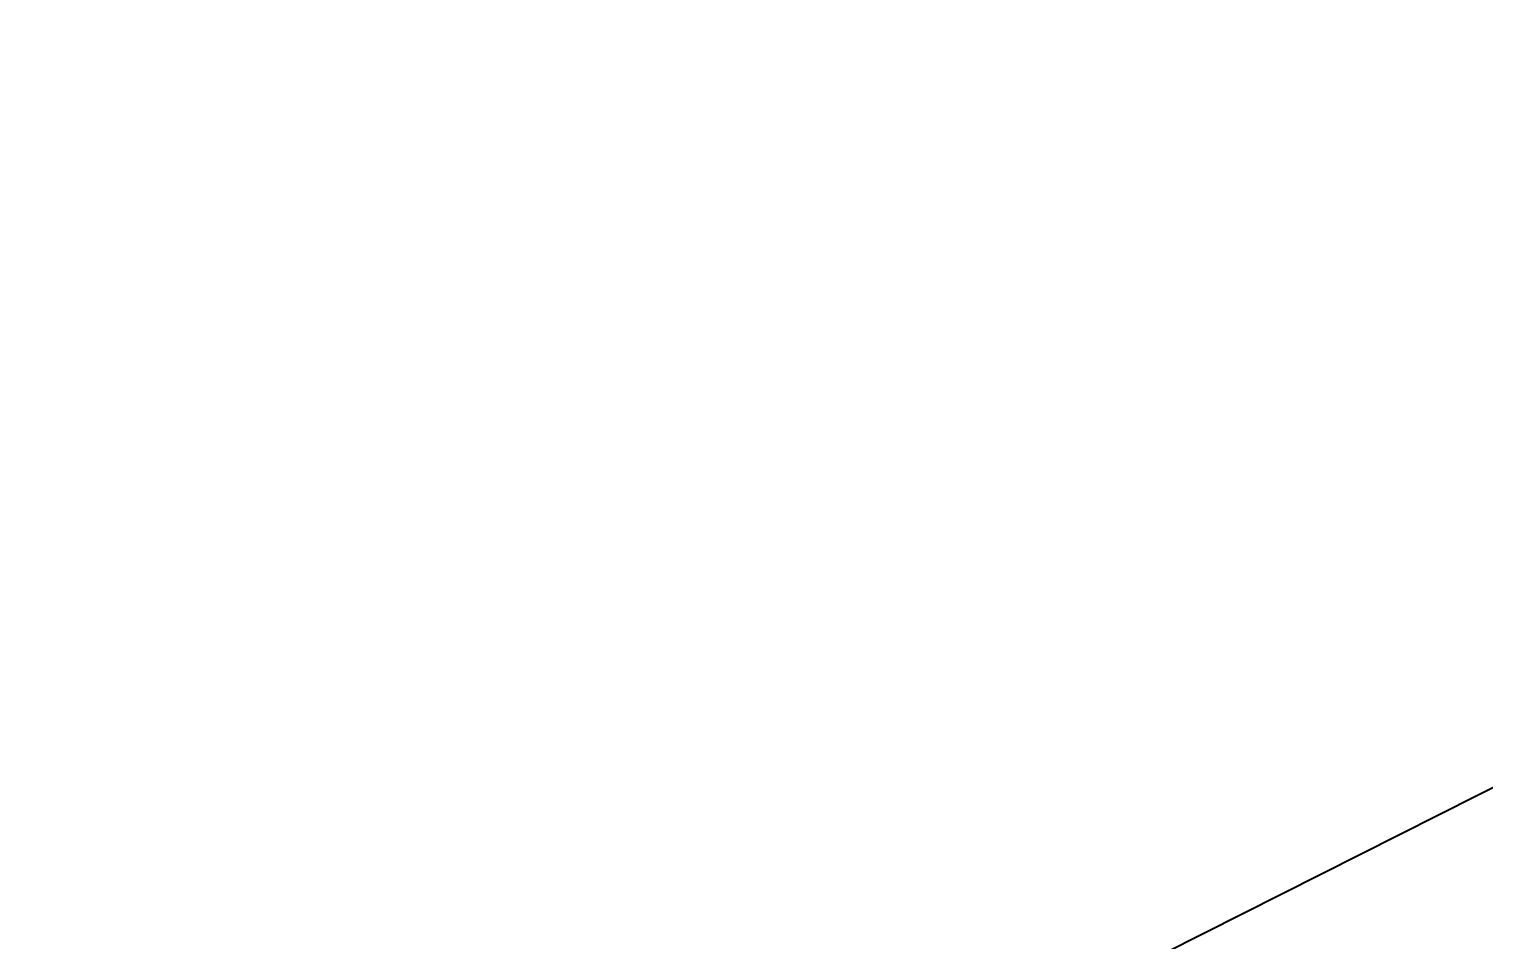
# Model space of a CAD drawing. Header units: metres. Extents: x 2682525 to 2683550, y 1250555 to 1251328.
# Drawn here: x 2683063.455 to 2683065.619, y 1250865.136 to 1250866.491 of the extents above; entities that cross this region are included whole.
import ezdxf

# ---------------------------------------------------------------- set-up
doc = ezdxf.new("R2010")
doc.units = ezdxf.units.M
doc.header["$PDMODE"] = 2
doc.header["$PDSIZE"] = -2
doc.linetypes.add('IMPORT-_22_ISO-10 Strichpunktlinie _2_', pattern=[46.99, 30.48, -7.62, 1.27, -7.62])
doc.linetypes.add('Verdeckt 0_75', pattern=[1.5, 0.75, -0.75])
for name, color, linetype, lineweight, true_color in [('2458 A U1_dwg-1', 9, 'Continuous', 18, 0x808080), ('_22_000 Linien-Strichpunktlinie kurz 0_10', 9, 'IMPORT-_22_ISO-10 Strichpunktlinie _2_', 18, 0x808080), ('_22_Keine', 9, 'Continuous', 18, 0x808080), ('A-DETL-____-MBND-1', 7, 'Continuous', 18, 0xbf6000), ('A-DETL-____-MBND-3', 7, 'Verdeckt 0_75', 25, 0xbf6000), ('Bemassung', 9, 'Continuous', 18, 0x808080)]:
    doc.layers.add(name, color=color, linetype=linetype, lineweight=lineweight, true_color=true_color)
for name, color, linetype, lineweight in [('A-____-____-DIMS', 7, 'Continuous', 9), ('A-DETL-____-MBND-2', 7, 'Verdeckt 0_75', 25), ('Bemassung-1', 7, 'Continuous', 18), ('G-____-____-DIMS', 7, 'Continuous', 9)]:
    doc.layers.add(name, color=color, linetype=linetype, lineweight=lineweight)
doc.styles.add('Arial_3', font='arial.ttf', dxfattribs={"height": 125})
doc.styles.add('Arial_31', font='arial.ttf', dxfattribs={"width": 0.9, "height": 200})
doc.styles.add('ISOCP_2', font='isocp___.ttf', dxfattribs={"height": 125.860822})
doc.dimstyles.new('2_0_mm_-_Arial', dxfattribs={"dimscale": 304.8, "dimtxt": 204.05188, "dimasz": 0.246063, "dimexe": 0.328084, "dimexo": 0.328084, "dimgap": 0.082021, "dimtad": 1, "dimdec": 1, "dimlfac": 0.001, "dimrnd": 0.1, "dimzin": 0, "dimdsep": 46, "dimtxsty": 'Arial_31', "dimblk1": 'OBLIQUE', "dimblk2": 'OBLIQUE', "dimsah": 1, "dimcen": 0.09, "dimdle": 0.328084, "dimazin": 0, "dimtfac": 1, "dimtdec": 4, "dimtix": 1, "dimtmove": 0, "dimatfit": 3, "dimfxl": 1, "dimtvp": 1, "dimtfill": 1, "dimtolj": 1, "dimtzin": 0, "dimarcsym": 2})
doc.dimstyles.new('2_0_mm_-_Arial_1', dxfattribs={"dimscale": 304.8, "dimtxt": 204.05188, "dimasz": 0.246063, "dimexe": 0.328084, "dimexo": 0.328084, "dimgap": 0.082021, "dimtad": 1, "dimdec": 1, "dimlfac": 0.001, "dimrnd": 0.1, "dimzin": 0, "dimdsep": 46, "dimtxsty": 'Arial_31', "dimblk1": 'OBLIQUE', "dimblk2": 'OBLIQUE', "dimsah": 1, "dimcen": 0.09, "dimdle": 0.328084, "dimazin": 0, "dimtfac": 1, "dimtdec": 4, "dimtix": 1, "dimtmove": 2, "dimatfit": 3, "dimfxl": 1, "dimtvp": 1, "dimtfill": 1, "dimtolj": 1, "dimtzin": 0, "dimarcsym": 2})

# ---------------------------------------------------------------- blocks, each defined once
blk = doc.blocks.new('2458 A U1_dwg-9041719-U01 Bodenplatte')
at = {"layer": '_22_000 Linien-Strichpunktlinie kurz 0_10'}
blk.add_line((-99151.2, -21408.6), (-104052.3, -21408.6), dxfattribs=at)
blk.add_line((-99151.2, -21408.6), (-104052.3, -21408.6), dxfattribs=at)
at = {"layer": '_22_Keine'}
for p, q in [((-103724, -21125), (-103724, -20148.1)), ((-103724, -20148.1), (-103724, -21125)), ((-103724, -21125), (-103724, -20148.1)), ((-103724, -20148.1), (-103724, -21125)), ((-104124, -21303.5), (-104124, -21250)), ((-104124, -21250), (-104124, -21303.5)), ((-104124, -21303.5), (-104124, -21250)), ((-104124, -21250), (-104124, -21303.5)), ((-103724, -21847.7), (-103724, -21250)), ((-103724, -21847.7), (-103724, -21250)), ((-103324, -21847.7), (-103324, -21249.9)), ((-103324, -21847.7), (-103324, -21249.9)), ((-102924, -21847.7), (-102924, -21249.9)), ((-102924, -21847.7), (-102924, -21249.9)), ((-102524, -21847.7), (-102524, -21250)), ((-102524, -21847.7), (-102524, -21250)), ((-102124, -21847.7), (-102124, -21250)), ((-102124, -21847.7), (-102124, -21250))]:
    blk.add_line(p, q, dxfattribs=at)
at = {"layer": '_22_Keine', "flags": 128}
for points in [[(-104524, -21125), (-104524, -19947.7), (-104124, -19947.7), (-104124, -21125)], [(-104524, -21125), (-104524, -19947.7), (-104124, -19947.7), (-104124, -21125)], [(-104124, -21125), (-104124, -19947.7), (-103924.4, -19947.7)], [(-104124, -21125), (-104124, -19947.7), (-103924.4, -19947.7)], [(-103554.1, -19947.7), (-103324, -19947.7), (-103324, -20990.4)], [(-103554.1, -19947.7), (-103324, -19947.7), (-103324, -20990.4)], [(-103324, -20990.4), (-103324, -19947.7), (-102924, -19947.7), (-102924, -21125.1)], [(-103324, -20990.4), (-103324, -19947.7), (-102924, -19947.7), (-102924, -21125.1)], [(-102924, -21125.1), (-102924, -19947.7), (-102524, -19947.7), (-102524, -21125)], [(-102924, -21125.1), (-102924, -19947.7), (-102524, -19947.7), (-102524, -21125)], [(-102524, -21125), (-102524, -19947.7), (-102124, -19947.7), (-102124, -21125)], [(-102524, -21125), (-102524, -19947.7), (-102124, -19947.7), (-102124, -21125)], [(-102124, -21125), (-102124, -19947.7), (-101724, -19947.7), (-101724, -21125)], [(-102124, -21125), (-102124, -19947.7), (-101724, -19947.7), (-101724, -21125)], [(-103724, -21250), (-103724, -21847.7), (-104124, -21847.7)], [(-103724, -21250), (-103724, -21847.7), (-104124, -21847.7)], [(-103324, -21249.9), (-103324, -21847.7), (-103724, -21847.7)], [(-103324, -21249.9), (-103324, -21847.7), (-103724, -21847.7)], [(-102924, -21249.9), (-102924, -21847.7), (-103324, -21847.7)], [(-102924, -21249.9), (-102924, -21847.7), (-103324, -21847.7)], [(-102524, -21250), (-102524, -21847.7), (-102924, -21847.7)], [(-102524, -21250), (-102524, -21847.7), (-102924, -21847.7)], [(-102124, -21250), (-102124, -21847.7), (-102524, -21847.7)], [(-102124, -21250), (-102124, -21847.7), (-102524, -21847.7)], [(-104203.5, -21847.7), (-101324, -21847.7), (-101324, -23847.7), (-105324, -23847.7)], [(-104203.5, -21847.7), (-101324, -21847.7), (-101324, -23847.7), (-105324, -23847.7)]]:
    blk.add_lwpolyline(points, dxfattribs=at)
at = {"layer": 'Bemassung'}
for p, q in [((-103430.6, -20059.9), (-103430.6, -20883.8)), ((-103430.6, -21060.6), (-103430.6, -21125)), ((-103430.6, -21125), (-103430.6, -21060.6))]:
    blk.add_line(p, q, dxfattribs=at)
at = {"layer": 'Bemassung', "flags": 128}
blk.add_lwpolyline([(-103430.6, -20883.8), (-103430.6, -20059.9), (-103430.6, -20172.2), (-103430.6, -20059.9)], dxfattribs=at)
blk.add_lwpolyline([(-103430.6, -21250), (-103430.6, -24446.4)], close=True, dxfattribs=at)
at = {"layer": 'Bemassung-1', "insert": (-103899.1, -20984.7), "char_height": 125.86, "width": 422.942, "attachment_point": 2, "line_spacing_factor": 1.478621, "style": 'ISOCP_2'}
blk.add_mtext('5.84', dxfattribs=at)
blk.add_mtext('5.84', dxfattribs=at)
blk = doc.blocks.new('PE-HD_Abzweigung - Standard-8948431-U01 Bodenplatte')
at = {"layer": 'A-DETL-____-MBND-3'}
h = blk.add_hatch(color=256, dxfattribs=at)
h.paths.add_polyline_path([(-103377.2, -21107.8), (-103367.1, -21106.2), (-103355.4, -21101.4), (-103342.9, -21093.8), (-103330.5, -21083.9), (-103319, -21072.3), (-103307.3, -21056.6), (-103301.8, -21047.4), (-103297.3, -21035.8), (-103296.6, -21031.1), (-103299.4, -21040.9), (-103307.3, -21055.6), (-103314.3, -21065.6), (-103325.1, -21077.7), (-103338.7, -21089.5), (-103349.7, -21097.2), (-103361.9, -21103.4), (-103374, -21106.5), (-103381.8, -21106.3), (-103388.2, -21102.9), (-103384, -21106.3), (-103381.3, -21106.9)])
h.paths.add_polyline_path([(-103296.3, -21028.9), (-103295.9, -21025.8), (-103296.4, -21023.8), (-103296.3, -21027)])
for points in [[(-103215.2, -21221.6), (-103205.5, -21202.5), (-103196.9, -21181.4), (-103190.4, -21160.4), (-103187.4, -21145.7), (-103186.8, -21140.4), (-103186.9, -21134.8), (-103295.9, -21025.8), (-103297.3, -21035.8), (-103303.6, -21050.4), (-103310.5, -21061.4), (-103319, -21072.3), (-103330.5, -21083.9), (-103342.9, -21093.8), (-103357, -21102.1), (-103367.1, -21106.2), (-103377.2, -21107.8), (-103385.1, -21106.1), (-103377.2, -21114.3), (-103332, -21159.2), (-103310.2, -21174.5), (-103300.7, -21180.5), (-103282.4, -21190.8), (-103267, -21198.8), (-103232.5, -21214.5)], [(-103186.6, -21135.1), (-103187.3, -21129.7), (-103188.9, -21126.4), (-103297.7, -21018.7), (-103296.4, -21021), (-103295.9, -21025.8), (-103186.9, -21134.8)], [(-103416.2, -21249.6), (-103415.8, -21247.5), (-103415.2, -21227.1), (-103414.9, -21177.3), (-103415.6, -21133.3), (-103415.1, -21156.2), (-103415.1, -21218.7), (-103416, -21248.4)]]:
    blk.add_hatch(color=256, dxfattribs=at).paths.add_polyline_path(points)
h = blk.add_hatch(color=256, dxfattribs=at)
h.paths.add_polyline_path([(-103415, -21206.8), (-103415, -21206.8), (-103355.4, -21206.9)])
h.paths.add_polyline_path([(-103415.9, -21249.9), (-103116.2, -21249.6), (-103115.9, -21247.5), (-103115.3, -21226.5), (-103115, -21181), (-103115.5, -21135.1), (-103186.6, -21135.1), (-103187.5, -21146.5), (-103189, -21154.5), (-103192.2, -21166.8), (-103196.9, -21181.4), (-103205.5, -21202.5), (-103215.2, -21221.6), (-103249.8, -21206.9), (-103279.9, -21192.1), (-103284, -21190), (-103310.2, -21174.5), (-103321.6, -21166.8), (-103332, -21159.2), (-103357.1, -21135.1), (-103415.5, -21135.1), (-103414.9, -21181), (-103415.3, -21234), (-103416.2, -21249.9)])
h = blk.add_hatch(color=256, dxfattribs=at)
h.paths.add_polyline_path([(-103401, -21135.1), (-103356.9, -21134.7), (-103367.1, -21125.1), (-103416.1, -21125.1), (-103415.3, -21135.1), (-103413.3, -21135.1)])
h.paths.add_polyline_path([(-103186.6, -21135.1), (-103115.5, -21135.1), (-103116.2, -21125.1), (-103190.3, -21125), (-103188.2, -21127.9), (-103187.3, -21129.7), (-103186.9, -21132.7)])
at = {"layer": 'A-DETL-____-MBND-2'}
for p, q in [((-103189.1, -21126.1), (-103299.8, -21015.5)), ((-103216.2, -21187.5), (-103344, -21059.7)), ((-103388.2, -21103.9), (-103340.5, -21151.6)), ((-103329.4, -21125), (-103416.2, -21125)), ((-103116.2, -21125), (-103192, -21125)), ((-103116.2, -21187.5), (-103416.2, -21187.5)), ((-103416.2, -21250), (-103116.2, -21250))]:
    blk.add_line(p, q, dxfattribs=at)
for centre, major_axis, ratio, start_param, end_param in [((-103344, -21059.7), (44.2, 44.2), 0.428795, 5.899887, 9.041479), ((-103344, -21059.7), (44.2, 44.2), 0.428795, 2.758294, 5.899887), ((-103416.2, -21187.5), (0, 62.5), 0.019996, 5.706024, 8.847617), ((-103116.2, -21187.5), (0, 62.5), 0.019996, 5.706024, 8.847617), ((-103416.2, -21187.5), (0, 62.5), 0.019996, 2.564432, 5.706024), ((-103116.2, -21187.5), (0, 62.5), 0.019996, 2.564432, 5.706024)]:
    blk.add_ellipse(centre, major_axis=major_axis, ratio=ratio, start_param=start_param, end_param=end_param, dxfattribs=at)
for points, knots in [([(-103350.6, -21135.1), (-103350.2, -21133.3), (-103349.3, -21131), (-103347.5, -21129.1), (-103346.3, -21128.1), (-103345.2, -21127.5), (-103344.1, -21127), (-103342.3, -21126.4), (-103339.8, -21125.8), (-103337, -21125.4), (-103334.7, -21125.2), (-103333.1, -21125), (-103331.4, -21125), (-103329, -21124.9), (-103325.9, -21125), (-103322.1, -21125.2), (-103318.3, -21125.5), (-103314.4, -21126), (-103310.4, -21126.5), (-103306.4, -21127.1), (-103302.4, -21127.8), (-103298.3, -21128.6), (-103292.8, -21129.8), (-103283.1, -21132), (-103269, -21135.7), (-103251.8, -21140.9), (-103234.6, -21146.8), (-103223, -21151.1), (-103217.2, -21153.4)], [0, 0, 0, 0, 0.055556, 0.083333, 0.097222, 0.111111, 0.125, 0.138889, 0.166667, 0.194444, 0.208333, 0.222222, 0.236111, 0.25, 0.277778, 0.305556, 0.333333, 0.361111, 0.388889, 0.416667, 0.444444, 0.472222, 0.5, 0.555556, 0.666667, 0.777778, 0.888889, 1, 1, 1, 1]), ([(-103215.2, -21221.6), (-103220.9, -21219.3), (-103232.5, -21214.6), (-103249.8, -21207), (-103267, -21198.9), (-103281.2, -21191.5), (-103291.1, -21186.1), (-103296.6, -21183), (-103300.7, -21180.5), (-103304.9, -21178), (-103308.9, -21175.5), (-103313, -21173), (-103316.9, -21170.3), (-103320.8, -21167.6), (-103324.7, -21164.9), (-103327.8, -21162.6), (-103330.3, -21160.6), (-103332, -21159.2), (-103333.7, -21157.7), (-103336.1, -21155.7), (-103338.9, -21153.2), (-103341.6, -21150.7), (-103343.4, -21148.6), (-103344.6, -21147), (-103345.7, -21145.5), (-103347.1, -21143.4), (-103349.1, -21139.8), (-103350.1, -21136.9), (-103350.6, -21135.1)], [0, 0, 0, 0, 0.111111, 0.222222, 0.333333, 0.444444, 0.5, 0.527778, 0.555556, 0.583333, 0.611111, 0.638889, 0.666667, 0.694444, 0.722222, 0.75, 0.763889, 0.777778, 0.791667, 0.805556, 0.833333, 0.861111, 0.875, 0.888889, 0.902778, 0.916667, 0.944444, 1, 1, 1, 1]), ([(-103217.2, -21153.4), (-103215.6, -21150.5), (-103212.3, -21145), (-103207.5, -21137.9), (-103202.8, -21132.1), (-103198.5, -21127.8), (-103194.6, -21125.3), (-103190.8, -21124.6), (-103187.6, -21127), (-103186.7, -21131.9), (-103186.6, -21135.1)], [0, 0, 0, 0, 0.111111, 0.222222, 0.333333, 0.444444, 0.555556, 0.666667, 0.833333, 1, 1, 1, 1]), ([(-103186.6, -21135.1), (-103186.5, -21139.3), (-103187.3, -21147.3), (-103190.2, -21160.3), (-103194.7, -21175.9), (-103201.2, -21193.2), (-103209, -21210.2), (-103213.1, -21217.9), (-103215.2, -21221.6)], [0, 0, 0, 0, 0.222222, 0.333333, 0.444444, 0.722222, 0.861111, 1, 1, 1, 1])]:
    blk.add_open_spline(points, degree=3, knots=knots, dxfattribs=at)
blk = doc.blocks.new('PE-HD_Bogen - Standard-8948434-U01 Bodenplatte')
at = {"layer": 'A-DETL-____-MBND-3'}
for points in [[(-103668.9, -20757.5), (-103668.9, -20719.9), (-103679, -20719.6), (-103679, -20756.9), (-103670, -20757.5)], [(-103613.2, -20758.1), (-103560.8, -20757.4), (-103554.1, -20756.8), (-103554.1, -20719.3), (-103560.8, -20719.8), (-103602.4, -20720.4), (-103662.9, -20720.1), (-103662.9, -20720), (-103668.9, -20720.2), (-103668.9, -20757.5), (-103629.5, -20758.1), (-103616.6, -20758.1)], [(-103631.7, -20853.1), (-103651.8, -20826.1), (-103664.5, -20793.4), (-103668.9, -20757.5), (-103678.9, -20757.5), (-103678.5, -20768.3), (-103675.9, -20785.3), (-103671.3, -20802), (-103666.8, -20813.1), (-103657.9, -20828.7), (-103648.2, -20841.5), (-103639.3, -20851.2)], [(-103631.7, -20853.1), (-103621.7, -20851.7), (-103610.1, -20847.2), (-103597.6, -20839.7), (-103585.2, -20829.9), (-103573.6, -20818.5), (-103563.7, -20806), (-103556.1, -20793.5), (-103551.3, -20781.9), (-103549.7, -20771.7), (-103551.5, -20763.7), (-103554.1, -20756.8), (-103556.7, -20757.2), (-103570.1, -20757.7), (-103613.2, -20758.1), (-103668.9, -20758), (-103664.5, -20793.5), (-103651.8, -20826.1), (-103632.7, -20851.7)], [(-103607.6, -20877.1), (-103597.6, -20875.8), (-103586, -20871.2), (-103570.2, -20861.2), (-103558, -20850.9), (-103546.9, -20839.2), (-103537.6, -20826.7), (-103530.7, -20814.5), (-103527.2, -20805.9), (-103525.6, -20795.8), (-103527.3, -20787.9), (-103549.7, -20765.3), (-103551.3, -20764.2), (-103549.7, -20771.7), (-103552, -20783.7), (-103556.7, -20794.7), (-103563.7, -20806), (-103573.6, -20818.5), (-103588.1, -20832.2), (-103600.5, -20841.5), (-103612.8, -20848.2), (-103624, -20852), (-103631.7, -20853.1), (-103609, -20875.8)], [(-103607.6, -20877.1), (-103631.7, -20853.1), (-103638.8, -20851.7), (-103615.3, -20875.2), (-103609.4, -20876.7)]]:
    blk.add_hatch(color=256, dxfattribs=at).paths.add_polyline_path(points)
at = {"layer": 'A-DETL-____-MBND-2'}
for p, q in [((-103679, -20719.2), (-103679, -20756.9)), ((-103616.5, -20786.2), (-103616.5, -20719.2)), ((-103554, -20756.9), (-103554, -20719.2)), ((-103553.6, -20760.8), (-103553.1, -20761.3)), ((-103529.5, -20784.9), (-103553.6, -20760.8)), ((-103616.5, -20786.2), (-103573.7, -20829.1)), ((-103642, -20849.2), (-103617.9, -20873.2))]:
    blk.add_line(p, q, dxfattribs=at)
at = {"layer": 'A-DETL-____-MBND-2', "flags": 128}
for points in [[(-103679, -20756.9), (-103675.2, -20789), (-103664.2, -20818.7), (-103646.8, -20844.1), (-103642, -20849.2)], [(-103553.1, -20761.3), (-103553.9, -20758.8), (-103554, -20756.9)]]:
    blk.add_lwpolyline(points, dxfattribs=at)
at = {"layer": 'A-DETL-____-MBND-2'}
for centre, major_axis, ratio, start_param, end_param in [((-103616.5, -20719.2), (62.5, 0), 0.019996, 0.577161, 3.718754), ((-103616.5, -20719.2), (62.5, 0), 0.019996, 3.718754, 6.860346), ((-103573.7, -20829.1), (44.2, 44.2), 0.428795, 0.383299, 3.524891), ((-103573.7, -20829.1), (44.2, 44.2), 0.428795, 3.524891, 6.666484)]:
    blk.add_ellipse(centre, major_axis=major_axis, ratio=ratio, start_param=start_param, end_param=end_param, dxfattribs=at)
blk = doc.blocks.new('PE-HD_Abzweigung - Standard-8934789-U01 Bodenplatte')
at = {"layer": 'A-DETL-____-MBND-3'}
for points in [[(-103616, -20268.4), (-103562.2, -20267.7), (-103554.1, -20267.1), (-103554.1, -19967.2), (-103559.2, -19967.7), (-103578.6, -19968.2), (-103626.5, -19968.4), (-103670.7, -19967.8), (-103679, -19967.5), (-103679, -20016.3), (-103616, -20168.4), (-103669.8, -20190), (-103679, -20193.2), (-103679, -20267.1), (-103670.7, -20267.7), (-103653.9, -20268.1), (-103616.3, -20268.4)], [(-103679, -20193), (-103674.8, -20191.8), (-103646.4, -20180.8), (-103616, -20168.4), (-103679.8, -20015.5), (-103713.7, -19981.6), (-103719.2, -19987.9), (-103746, -20015.5), (-103788.8, -20057.9), (-103802.1, -20069.9), (-103679.2, -20192.8)]]:
    blk.add_hatch(color=256, dxfattribs=at).paths.add_polyline_path(points)
at = {"layer": 'A-DETL-____-MBND-2'}
for p, q in [((-103679.1, -19967.2), (-103679.1, -20016.3)), ((-103616.6, -20267.1), (-103616.6, -19967.2)), ((-103554.1, -20267.1), (-103554.1, -19967.2)), ((-103679, -20016.3), (-103713.8, -19981.6)), ((-103616.6, -20167.1), (-103757.9, -20025.7)), ((-103802.1, -20069.9), (-103679, -20193)), ((-103679.1, -20193), (-103679.1, -20267.1))]:
    blk.add_line(p, q, dxfattribs=at)
for centre, major_axis, start_param, end_param in [((-103616.6, -19967.2), (62.5, 0), 0.008282, 3.149875), ((-103616.6, -19967.2), (62.5, 0), 3.149875, 6.291468), ((-103757.9, -20025.7), (44.2, 44.2), 6.274903, 9.416496), ((-103757.9, -20025.7), (44.2, 44.2), 3.13331, 6.274903), ((-103616.6, -20267.1), (62.5, 0), 0.008282, 3.149875), ((-103616.6, -20267.1), (62.5, 0), 3.149875, 6.291468)]:
    blk.add_ellipse(centre, major_axis=major_axis, ratio=0.019996, start_param=start_param, end_param=end_param, dxfattribs=at)
for points, knots in [([(-103617.1, -20165.9), (-103619.7, -20159.5), (-103625, -20146.8), (-103632.9, -20127.8), (-103640.7, -20108.8), (-103647.2, -20093.2), (-103652.3, -20080.9), (-103656.1, -20071.8), (-103659.2, -20064.3), (-103661.6, -20058.3), (-103663.4, -20054), (-103665.2, -20049.6), (-103667, -20045.3), (-103668.4, -20041.9), (-103669.4, -20039.5), (-103670, -20038.2), (-103670.4, -20037.2), (-103670.8, -20036.2), (-103671.3, -20034.9), (-103672.3, -20032.6), (-103673.6, -20029.4), (-103674.8, -20026.4), (-103675.7, -20024.3), (-103676.3, -20022.9), (-103676.9, -20021.6), (-103677.6, -20020.1), (-103678.7, -20017.9), (-103679.1, -20016.7), (-103679, -20016.3)], [0, 0, 0, 0, 0.111111, 0.222222, 0.333333, 0.444444, 0.5, 0.555556, 0.611111, 0.638889, 0.666667, 0.694444, 0.722222, 0.75, 0.763889, 0.770833, 0.777778, 0.784722, 0.791667, 0.805556, 0.833333, 0.861111, 0.875, 0.888889, 0.902778, 0.916667, 0.944444, 1, 1, 1, 1]), ([(-103679, -20016.3), (-103679, -20016.9), (-103678.5, -20018.3), (-103677.4, -20020.7), (-103676.6, -20022.3), (-103676, -20023.6), (-103675.3, -20025.1), (-103674.4, -20027.3), (-103673.1, -20030.4), (-103671.8, -20033.8), (-103670.8, -20036.1), (-103670.3, -20037.5), (-103669.8, -20038.5), (-103669.4, -20039.5), (-103668.8, -20040.8), (-103667.8, -20043.3), (-103666.4, -20046.8), (-103664.6, -20051.2), (-103662.7, -20055.6), (-103660.9, -20060.1), (-103658.4, -20066.1), (-103655.2, -20073.7), (-103651.4, -20083), (-103646.3, -20095.4), (-103639.7, -20111.2), (-103631.9, -20130.2), (-103624, -20149.3), (-103618.7, -20162), (-103616, -20168.4)], [0, 0, 0, 0, 0.055556, 0.083333, 0.097222, 0.111111, 0.125, 0.138889, 0.166667, 0.194444, 0.208333, 0.215278, 0.222222, 0.229167, 0.236111, 0.25, 0.277778, 0.305556, 0.333333, 0.361111, 0.388889, 0.444444, 0.5, 0.555556, 0.666667, 0.777778, 0.888889, 1, 1, 1, 1]), ([(-103679, -20193), (-103679.1, -20192.9), (-103676.4, -20191.4), (-103663.9, -20185.7), (-103646.9, -20178.4), (-103630.2, -20171.3), (-103621.4, -20167.7), (-103617.1, -20165.9)], [0, 0, 0, 0, 0.222222, 0.444444, 0.722222, 0.861111, 1, 1, 1, 1]), ([(-103616, -20168.4), (-103619.5, -20169.9), (-103626.5, -20172.7), (-103636.8, -20176.9), (-103646.5, -20180.9), (-103655.5, -20184.4), (-103663.5, -20187.6), (-103671.2, -20190.5), (-103677.3, -20192.7), (-103679, -20193.1), (-103679, -20193)], [0, 0, 0, 0, 0.111111, 0.222222, 0.333333, 0.444444, 0.555556, 0.666667, 0.833333, 1, 1, 1, 1])]:
    blk.add_open_spline(points, degree=3, knots=knots, dxfattribs=at)
blk = doc.blocks.new('PE-HD_Abzweigung - Standard-8949813-U01 Bodenplatte')
at = {"layer": 'A-DETL-____-MBND-3'}
for points in [[(-103889.7, -21239.3), (-103818.9, -21239.3), (-103818.3, -21191.3), (-103818.7, -21140.3), (-103819.6, -21125.1), (-104119.5, -21125.1), (-104118.9, -21132.5), (-104118.5, -21152.6), (-104118.4, -21216.7), (-104118.8, -21239.3), (-104058.7, -21238.8), (-104033, -21213.7), (-104019.7, -21203.8), (-104001.9, -21192.6), (-103982.8, -21181.9), (-103962.1, -21171.5), (-103935.7, -21159.6), (-103918.5, -21152.6), (-103908.8, -21171.5), (-103900.1, -21192.6), (-103893.5, -21213.7), (-103890.7, -21227.7), (-103889.9, -21235.7)], [(-103998.2, -21347.8), (-103889.7, -21239.3), (-103890.7, -21227.7), (-103891.7, -21221.7), (-103895.4, -21207.2), (-103900.1, -21192.6), (-103908.8, -21171.5), (-103918.5, -21152.6), (-103953.1, -21167.2), (-103985.3, -21183.2), (-103987, -21184), (-104012.9, -21199.5), (-104024.3, -21207.2), (-104034.7, -21215), (-104075.1, -21255.3), (-104087.8, -21268.1), (-104079.9, -21266.2), (-104069.8, -21267.5), (-104055.6, -21273.5), (-104042.3, -21282), (-104036.1, -21286.9), (-104030.1, -21292.3), (-104024.4, -21298), (-104019, -21304.1), (-104014.1, -21310.3), (-104009.8, -21316.5), (-104006.1, -21322.8), (-104003, -21328.9), (-104000.8, -21334.7), (-103999.6, -21337.7), (-103998.5, -21345.8)], [(-104001.5, -21357.1), (-103892, -21248.2), (-103890.2, -21242.9), (-103890.1, -21239.7), (-103998.2, -21347.8), (-104000.2, -21355.7), (-104001.4, -21357)]]:
    blk.add_hatch(color=256, dxfattribs=at).paths.add_polyline_path(points)
h = blk.add_hatch(color=256, dxfattribs=at)
h.paths.add_polyline_path([(-103893.6, -21249.9), (-103819.5, -21249.8), (-103818.9, -21239.3), (-103889.7, -21239.3), (-103890.4, -21244.8), (-103892.1, -21248.4), (-103893.6, -21249.9)])
h.paths.add_polyline_path([(-104119.4, -21249.8), (-104069.6, -21249.8), (-104059.2, -21239.3), (-104118.8, -21239.3), (-104119.3, -21248.6)])
h = blk.add_hatch(color=256, dxfattribs=at)
h.paths.add_polyline_path([(-104001.4, -21357), (-104000.2, -21355.7), (-104000.7, -21355.6)])
h.paths.add_polyline_path([(-103998.7, -21349.8), (-103998.2, -21347.8), (-103998.6, -21346.4)])
h.paths.add_polyline_path([(-103999.3, -21340.2), (-103999.6, -21337.7), (-104000.8, -21334.7)])
h.paths.add_polyline_path([(-104003, -21328.9), (-104004.2, -21325.9), (-104003.8, -21327.3)])
h.paths.add_polyline_path([(-104066.8, -21268.7), (-104069.8, -21267.5), (-104072.3, -21267.2)])
at = {"layer": 'A-DETL-____-MBND-2'}
for p, q in [((-103819.5, -21125), (-104119.5, -21125)), ((-103819.5, -21187.5), (-104119.5, -21187.5)), ((-103919.5, -21187.5), (-104046.5, -21314.5)), ((-104042.5, -21222.1), (-104090.7, -21270.3)), ((-104119.5, -21250), (-104030.9, -21250)), ((-104002.3, -21358.6), (-103892.4, -21248.7)), ((-103895.4, -21250), (-103819.5, -21250))]:
    blk.add_line(p, q, dxfattribs=at)
for centre, major_axis, ratio, start_param, end_param in [((-104119.5, -21187.5), (0, 62.5), 0.019996, 0.592369, 3.733962), ((-104119.5, -21187.5), (0, 62.5), 0.019996, 3.733962, 6.875554), ((-103819.5, -21187.5), (0, 62.5), 0.019996, 0.592369, 3.733962), ((-103819.5, -21187.5), (0, 62.5), 0.019996, 3.733962, 6.875554), ((-104046.5, -21314.5), (-44.2, 44.2), 0.440098, 3.534707, 6.6763), ((-104046.5, -21314.5), (-44.2, 44.2), 0.440098, 0.393115, 3.534707)]:
    blk.add_ellipse(centre, major_axis=major_axis, ratio=ratio, start_param=start_param, end_param=end_param, dxfattribs=at)
for points, knots in [([(-104053, -21239.3), (-104052.6, -21237.5), (-104051.6, -21234.5), (-104049.6, -21230.9), (-104048.3, -21228.8), (-104047.2, -21227.2), (-104046, -21225.6), (-104044.1, -21223.5), (-104041.5, -21221), (-104038.7, -21218.5), (-104036.4, -21216.5), (-104034.7, -21215), (-104032.9, -21213.5), (-104030.5, -21211.6), (-104027.4, -21209.2), (-104023.6, -21206.5), (-104019.7, -21203.7), (-104015.8, -21201.1), (-104011.8, -21198.5), (-104007.7, -21196), (-104003.6, -21193.5), (-103999.5, -21191), (-103994, -21187.9), (-103984.2, -21182.5), (-103970.1, -21175.2), (-103953, -21167), (-103935.7, -21159.5), (-103924.2, -21154.8), (-103918.5, -21152.6)], [0, 0, 0, 0, 0.055556, 0.083333, 0.097222, 0.111111, 0.125, 0.138889, 0.166667, 0.194444, 0.208333, 0.222222, 0.236111, 0.25, 0.277778, 0.305556, 0.333333, 0.361111, 0.388889, 0.416667, 0.444444, 0.472222, 0.5, 0.555556, 0.666667, 0.777778, 0.888889, 1, 1, 1, 1]), ([(-103918.5, -21152.6), (-103916.8, -21155.4), (-103913.6, -21161.5), (-103908.7, -21171.4), (-103904.2, -21181.8), (-103900, -21192.5), (-103896.4, -21203.3), (-103892.9, -21215.5), (-103890.2, -21228.4), (-103889.6, -21236.1), (-103889.7, -21239.3)], [0, 0, 0, 0, 0.111111, 0.222222, 0.333333, 0.444444, 0.555556, 0.666667, 0.833333, 1, 1, 1, 1]), ([(-103920.6, -21222.4), (-103926.3, -21224.6), (-103937.8, -21228.9), (-103955, -21234.7), (-103972, -21239.8), (-103986, -21243.4), (-103995.7, -21245.5), (-104001.2, -21246.6), (-104005.2, -21247.4), (-104009.2, -21248), (-104013.2, -21248.6), (-104017.2, -21249.1), (-104021, -21249.5), (-104024.9, -21249.8), (-104028.6, -21250), (-104031.7, -21250), (-104034, -21249.9), (-104035.7, -21249.8), (-104037.4, -21249.7), (-104039.6, -21249.4), (-104042.4, -21249), (-104044.9, -21248.4), (-104046.6, -21247.7), (-104047.8, -21247.1), (-104048.8, -21246.5), (-104050, -21245.5), (-104051.8, -21243.5), (-104052.7, -21241.2), (-104053, -21239.3)], [0, 0, 0, 0, 0.111111, 0.222222, 0.333333, 0.444444, 0.5, 0.527778, 0.555556, 0.583333, 0.611111, 0.638889, 0.666667, 0.694444, 0.722222, 0.75, 0.763889, 0.777778, 0.791667, 0.805556, 0.833333, 0.861111, 0.875, 0.888889, 0.902778, 0.916667, 0.944444, 1, 1, 1, 1]), ([(-103889.7, -21239.3), (-103889.9, -21243.6), (-103891.1, -21248.2), (-103894.5, -21250.2), (-103899.4, -21249.5), (-103906.3, -21243.5), (-103914.4, -21232.6), (-103918.5, -21225.9), (-103920.6, -21222.4)], [0, 0, 0, 0, 0.222222, 0.333333, 0.444444, 0.722222, 0.861111, 1, 1, 1, 1])]:
    blk.add_open_spline(points, degree=3, knots=knots, dxfattribs=at)
blk = doc.blocks.new('_Oblique')
at = {"color": 0, "linetype": 'ByBlock', "lineweight": -2}
blk.add_line((-0.5, -0.5), (0.5, 0.5), dxfattribs=at)
blk = doc.blocks.new('*D1807')
at = {"layer": 'A-____-____-DIMS', "color": 0, "lineweight": -2, "transparency": 16777216}
for p, q in [((2683068.8976, 1250867.0095), (2683135.8618, 1250900.7853)), ((2683053.6882, 1250859.3381), (2683068.8976, 1250867.0095)), ((2683053.6882, 1250859.3381), (2682986.7241, 1250825.5623)), ((2683113.7431, 1250778.0986), (2683113.932, 1250777.724)), ((2683098.6987, 1250770.0999), (2683098.7226, 1250770.0526))]:
    blk.add_line(p, q, dxfattribs=at)
at = {"layer": 'A-____-____-DIMS', "color": 0, "lineweight": -2, "transparency": 16777216, "xscale": 74.99999999999999, "yscale": 74.99999999999999, "zscale": 74.99999999999999}
for p, rotation in [((2683068.8976, 1250867.0095), 206.7657572042305), ((2683053.6882, 1250859.3381), 26.76575720423048)]:
    blk.add_blockref('_Oblique', p, dxfattribs=dict(at, rotation=rotation))
at = {"layer": 'A-____-____-DIMS', "color": 0, "transparency": 16777216, "insert": (2683004.0476, 1250976.6687), "char_height": 200, "width": 911.641015, "attachment_point": 5, "rotation": 26.7658, "style": 'Arial_31', "bg_fill": 3, "box_fill_scale": 1.1, "bg_fill_color": 256, "bg_fill_true_color": 13158600, "bg_fill_transparency": 0}
blk.add_mtext('\\A1;0.0', dxfattribs=at)
at = {"layer": 'Defpoints', "color": 0, "transparency": 16777216}
for p in [(2683068.7087, 1250867.3841), (2683068.8976, 1250867.0095), (2683053.6643, 1250859.3855)]:
    blk.add_point(p, dxfattribs=at)
blk = doc.blocks.new('*D1808')
at = {"layer": 'A-____-____-DIMS', "color": 0, "lineweight": -2, "transparency": 16777216}
for p, q in [((2683101.3062, 1250883.356), (2683168.2704, 1250917.1318)), ((2683068.8976, 1250867.0095), (2683001.9335, 1250833.2337)), ((2683146.1967, 1250794.3558), (2683146.3406, 1250794.0705)), ((2683113.7431, 1250778.0986), (2683113.932, 1250777.724))]:
    blk.add_line(p, q, dxfattribs=at)
at = {"layer": 'A-____-____-DIMS', "color": 0, "transparency": 16777216, "insert": (2682617.727, 1250788.9483), "char_height": 200, "width": 911.641015, "attachment_point": 1, "rotation": 26.7658, "line_spacing_factor": 0.941778, "style": 'Arial_31', "bg_fill": 3, "box_fill_scale": 1.1, "bg_fill_color": 256, "bg_fill_true_color": 13158600, "bg_fill_transparency": 0}
blk.add_mtext('\\A1;0.0', dxfattribs=at)
at = {"layer": 'A-____-____-DIMS', "color": 0, "lineweight": -2, "transparency": 16777216}
blk.add_line((2683068.8976, 1250867.0095), (2683101.3062, 1250883.356), dxfattribs=at)
at = {"layer": 'Defpoints', "color": 0, "transparency": 16777216}
for p in [(2683101.1623, 1250883.6413), (2683101.3062, 1250883.356), (2683068.7087, 1250867.3841)]:
    blk.add_point(p, dxfattribs=at)
at = {"layer": 'A-____-____-DIMS', "color": 0, "lineweight": -2, "transparency": 16777216, "xscale": 74.99999999999999, "yscale": 74.99999999999999, "zscale": 74.99999999999999}
for p, rotation in [((2683101.3062, 1250883.356), 206.7657572042305), ((2683068.8976, 1250867.0095), 26.76575720423048)]:
    blk.add_blockref('_Oblique', p, dxfattribs=dict(at, rotation=rotation))
blk = doc.blocks.new('*D1809')
at = {"layer": 'A-____-____-DIMS', "color": 0, "lineweight": -2, "transparency": 16777216}
for p, q in [((2683132.9105, 1250899.2968), (2683199.8746, 1250933.0726)), ((2683101.3062, 1250883.356), (2683132.9105, 1250899.2968)), ((2683101.3062, 1250883.356), (2683034.3421, 1250849.5802)), ((2683177.8017, 1250810.2952), (2683177.9449, 1250810.0113)), ((2683146.1967, 1250794.3558), (2683146.3406, 1250794.0705))]:
    blk.add_line(p, q, dxfattribs=at)
at = {"layer": 'A-____-____-DIMS', "color": 0, "lineweight": -2, "transparency": 16777216, "xscale": 74.99999999999999, "yscale": 74.99999999999999, "zscale": 74.99999999999999}
for p, rotation in [((2683132.9105, 1250899.2968), 206.7657572042305), ((2683101.3062, 1250883.356), 26.76575720423048)]:
    blk.add_blockref('_Oblique', p, dxfattribs=dict(at, rotation=rotation))
at = {"layer": 'A-____-____-DIMS', "color": 0, "transparency": 16777216, "insert": (2683059.8631, 1251004.8213), "char_height": 200, "width": 911.641015, "attachment_point": 5, "rotation": 26.7658, "style": 'Arial_31', "bg_fill": 3, "box_fill_scale": 1.1, "bg_fill_color": 256, "bg_fill_true_color": 13158600, "bg_fill_transparency": 0}
blk.add_mtext('\\A1;0.0', dxfattribs=at)
at = {"layer": 'Defpoints', "color": 0, "transparency": 16777216}
for p in [(2683132.7673, 1250899.5807), (2683132.9105, 1250899.2968), (2683101.1623, 1250883.6413)]:
    blk.add_point(p, dxfattribs=at)

msp = doc.modelspace()

# ---------------------------------------------------------------- hatches: boundary and pattern name
at = {"layer": 'A-DETL-____-MBND-1'}
for points in [[(2683067.5656, 1250867.3087), (2683068.1008, 1250867.5787), (2683068.0759, 1250867.6267), (2683068.0716, 1250867.6339), (2683064.5902, 1250865.8779), (2683064.5953, 1250865.8692), (2683064.6166, 1250865.8281), (2683064.6194, 1250865.8227), (2683065.7839, 1250866.4101)], [(2683064.9212, 1250865.9049), (2683068.1278, 1250867.5223), (2683068.1272, 1250867.5244), (2683068.1204, 1250867.5391), (2683068.1008, 1250867.5787), (2683064.6194, 1250865.8227), (2683064.6439, 1250865.7726), (2683064.6464, 1250865.7663), (2683064.6985, 1250865.7926)], [(2683063.9613, 1250866.0137), (2683064.0097, 1250866.0388), (2683064.0096, 1250866.0389), (2683064.0165, 1250866.043), (2683063.8129, 1250866.4467), (2683063.8085, 1250866.444), (2683063.7914, 1250866.4348), (2683063.7576, 1250866.4174), (2683063.9612, 1250866.0138)], [(2683063.9613, 1250866.0137), (2683063.7576, 1250866.4174), (2683063.709, 1250866.3936), (2683063.7013, 1250866.3902), (2683063.9053, 1250865.9869), (2683063.9127, 1250865.9899), (2683063.9473, 1250866.0068), (2683063.9595, 1250866.0128)], [(2683064.3823, 1250865.8261), (2683064.3865, 1250865.8417), (2683064.3887, 1250865.8569), (2683064.3887, 1250865.8705), (2683064.3859, 1250865.8829), (2683064.3824, 1250865.8896), (2683064.3764, 1250865.8938), (2683064.0695, 1250865.9943), (2683064.0715, 1250865.9934), (2683064.0763, 1250865.9875), (2683064.0795, 1250865.9777), (2683064.0802, 1250865.9617), (2683064.0802, 1250865.9585), (2683064.0769, 1250865.9392), (2683064.0748, 1250865.9314), (2683064.0738, 1250865.9277), (2683064.3751, 1250865.8285)], [(2683064.3527, 1250865.7789), (2683064.3611, 1250865.7866), (2683064.3692, 1250865.7975), (2683064.3764, 1250865.811), (2683064.3823, 1250865.8261), (2683064.0738, 1250865.9277), (2683064.0659, 1250865.909), (2683064.0623, 1250865.9023), (2683064.0585, 1250865.8962), (2683064.0544, 1250865.8908), (2683064.0525, 1250865.8882), (2683064.0442, 1250865.8805), (2683064.0361, 1250865.8766), (2683064.0288, 1250865.8767), (2683064.3374, 1250865.7751), (2683064.3446, 1250865.775), (2683064.3487, 1250865.777)], [(2683064.225, 1250865.6238), (2683064.3515, 1250865.6876), (2683064.3256, 1250865.7374), (2683064.3223, 1250865.7428), (2683063.9621, 1250865.5612), (2683063.9661, 1250865.5547), (2683063.9756, 1250865.5368), (2683063.9914, 1250865.506), (2683064.0022, 1250865.5114)], [(2683064.0187, 1250865.4497), (2683064.3786, 1250865.6312), (2683064.3756, 1250865.6384), (2683064.3667, 1250865.6571), (2683064.3515, 1250865.6876), (2683063.9914, 1250865.506), (2683064.016, 1250865.4555), (2683064.0184, 1250865.4496)], [(2683062.2206, 1250864.6128), (2683063.7236, 1250865.3709), (2683063.6977, 1250865.4207), (2683063.6943, 1250865.4261), (2683058.7168, 1250862.9155), (2683058.7214, 1250862.9077), (2683058.7429, 1250862.8664), (2683058.746, 1250862.8602), (2683060.4389, 1250863.7141)], [(2683063.1396, 1250865.0063), (2683063.7505, 1250865.3151), (2683063.7481, 1250865.3207), (2683063.739, 1250865.3398), (2683063.7236, 1250865.3709), (2683058.746, 1250862.8601), (2683058.7701, 1250862.811), (2683058.773, 1250862.8039), (2683062.2487, 1250864.557)], [(2683063.7752, 1250865.0784), (2683063.8534, 1250865.3159), (2683063.834, 1250865.3206), (2683063.8192, 1250865.3222), (2683063.8061, 1250865.3215), (2683063.7977, 1250865.3198), (2683063.7897, 1250865.3155), (2683063.7855, 1250865.3094), (2683063.7089, 1250865.0751), (2683063.715, 1250865.0803), (2683063.7247, 1250865.0837), (2683063.7373, 1250865.0849), (2683063.7557, 1250865.0831), (2683063.7635, 1250865.0815), (2683063.7713, 1250865.0794)], [(2683063.8259, 1250865.0327), (2683063.9042, 1250865.2721), (2683063.9044, 1250865.2777), (2683063.9005, 1250865.2859), (2683063.8929, 1250865.2944), (2683063.8786, 1250865.3045), (2683063.8647, 1250865.3115), (2683063.8534, 1250865.3159), (2683063.7752, 1250865.0784), (2683063.7936, 1250865.0706), (2683063.8003, 1250865.0669), (2683063.8065, 1250865.063), (2683063.8119, 1250865.059), (2683063.8166, 1250865.0548), (2683063.8189, 1250865.0526), (2683063.8247, 1250865.0442), (2683063.8266, 1250865.0363), (2683063.826, 1250865.0345)]]:
    msp.add_hatch(color=256, dxfattribs=at).paths.add_polyline_path(points)
h = msp.add_hatch(color=256, dxfattribs=at)
h.paths.add_polyline_path([(2683064.0442, 1250865.8805), (2683064.0452, 1250865.8817), (2683064.042, 1250865.8795)])
h.paths.add_polyline_path([(2683064.0503, 1250865.8861), (2683064.0525, 1250865.8882), (2683064.0544, 1250865.8908)])
h.paths.add_polyline_path([(2683064.0786, 1250865.9803), (2683064.078, 1250865.9833), (2683064.0771, 1250865.9852), (2683064.0782, 1250865.9817)])
h.paths.add_polyline_path([(2683064.075, 1250865.9891), (2683064.0738, 1250865.9913), (2683064.0725, 1250865.9923), (2683064.0749, 1250865.9892)])
h.paths.add_polyline_path([(2683064.0695, 1250865.9943), (2683064.0679, 1250865.9955), (2683064.0675, 1250865.9951), (2683064.0681, 1250865.9948)])
at = {"layer": 'G-____-____-DIMS'}
for points in [[(2683063.9351, 1250866.0655), (2683064.0072, 1250866.1997), (2683063.957, 1250866.2163)], [(2683064.6683, 1250865.8474), (2683064.6766, 1250865.9995), (2683064.6241, 1250865.9931)]]:
    msp.add_hatch(color=256, dxfattribs=at).paths.add_polyline_path(points)

# ---------------------------------------------------------------- linework, layer by layer
at = {"layer": 'A-DETL-____-MBND-2'}
for p, q in [((2683068.0716, 1250867.6339), (2683064.5901, 1250865.8779)), ((2683064.6183, 1250865.8221), (2683068.0997, 1250867.5781)), ((2683064.6183, 1250865.8221), (2683068.0997, 1250867.5781)), ((2683064.6464, 1250865.7663), (2683068.1278, 1250867.5223)), ((2683063.7571, 1250866.4185), (2683063.622, 1250866.6863)), ((2683064.0165, 1250866.043), (2683063.8129, 1250866.4467)), ((2683063.7571, 1250866.4185), (2683063.9607, 1250866.0148)), ((2683063.7571, 1250866.4185), (2683063.9607, 1250866.0148)), ((2683063.7013, 1250866.3904), (2683063.9049, 1250865.9867)), ((2683063.9776, 1250865.9813), (2683063.9607, 1250866.0149)), ((2683064.3764, 1250865.8938), (2683064.0679, 1250865.9955)), ((2683064.0484, 1250865.9361), (2683064.0161, 1250865.9468)), ((2683064.3569, 1250865.8345), (2683064.0484, 1250865.9361)), ((2683064.3569, 1250865.8345), (2683064.0484, 1250865.9361)), ((2683064.0288, 1250865.8767), (2683064.3373, 1250865.7751)), ((2683064.6183, 1250865.8221), (2683064.3505, 1250865.6871)), ((2683064.3574, 1250865.8336), (2683064.529, 1250865.7771)), ((2683064.3223, 1250865.7428), (2683063.9621, 1250865.5612)), ((2683063.9903, 1250865.5054), (2683064.3504, 1250865.687)), ((2683063.9903, 1250865.5054), (2683064.3504, 1250865.687)), ((2683064.0184, 1250865.4496), (2683064.3786, 1250865.6312)), ((2683063.9903, 1250865.5054), (2683063.7225, 1250865.3703)), ((2683063.8448, 1250865.2898), (2683063.901, 1250865.4604)), ((2683063.6943, 1250865.4261), (2683058.7167, 1250862.9155)), ((2683058.7449, 1250862.8597), (2683063.7225, 1250865.3703)), ((2683058.7449, 1250862.8597), (2683063.7225, 1250865.3703)), ((2683058.773, 1250862.8039), (2683063.7506, 1250865.3145)), ((2683063.7855, 1250865.3094), (2683063.7072, 1250865.0718)), ((2683063.8448, 1250865.2898), (2683063.7666, 1250865.0523)), ((2683063.8448, 1250865.2898), (2683063.7666, 1250865.0523)), ((2683063.8259, 1250865.0327), (2683063.9042, 1250865.2702))]:
    msp.add_line(p, q, dxfattribs=at)
for centre, major_axis, ratio, start_param, end_param in [((2683063.7571, 1250866.4185), (0.0558, 0.0281), 0.019996, 0, 1.570796), ((2683063.7571, 1250866.4185), (0.0558, 0.0281), 0.019996, 4.712389, 6.283185), ((2683063.7571, 1250866.4185), (0.0558, 0.0281), 0.019996, 1.570796, 3.141593), ((2683063.7571, 1250866.4185), (0.0558, 0.0281), 0.019996, 3.141593, 4.712389), ((2683063.9607, 1250866.0148), (0.0558, 0.0281), 0.019996, 0, 1.570796), ((2683063.9607, 1250866.0148), (0.0558, 0.0281), 0.019996, 4.712389, 6.283185), ((2683063.9607, 1250866.0148), (0.0558, 0.0281), 0.019996, 1.570796, 3.141593), ((2683063.9607, 1250866.0148), (0.0558, 0.0281), 0.019996, 3.141593, 4.712389), ((2683064.0484, 1250865.9361), (0.0196, 0.0594), 0.428795, 0, 1.570796), ((2683064.0484, 1250865.9361), (0.0196, 0.0594), 0.428795, 4.712389, 6.283185), ((2683064.0248, 1250866.0059), (-0.0268, 0.0575), 0.837848, 1.607434, 2.474261), ((2683064.0484, 1250865.9361), (0.0196, 0.0594), 0.428795, 1.570796, 3.141593), ((2683064.0484, 1250865.9361), (0.0196, 0.0594), 0.428795, 3.141593, 4.712389), ((2683064.3569, 1250865.8345), (0.0196, 0.0594), 0.428795, 0, 1.570796), ((2683064.3569, 1250865.8345), (0.0196, 0.0594), 0.428795, 4.712389, 6.283185), ((2683064.6183, 1250865.8221), (-0.0281, 0.0558), 0.019996, 0, 1.570796), ((2683064.6183, 1250865.8221), (-0.0281, 0.0558), 0.019996, 4.712389, 6.283185), ((2683064.3569, 1250865.8345), (0.0196, 0.0594), 0.428795, 1.570796, 3.141593), ((2683064.3569, 1250865.8345), (0.0196, 0.0594), 0.428795, 3.141593, 4.712389), ((2683064.6183, 1250865.8221), (-0.0281, 0.0558), 0.019996, 1.570796, 3.141593), ((2683064.6183, 1250865.8221), (-0.0281, 0.0558), 0.019996, 3.141593, 4.712389), ((2683064.3504, 1250865.687), (-0.0281, 0.0558), 0.019996, 0, 1.570796), ((2683064.3504, 1250865.687), (-0.0281, 0.0558), 0.019996, 4.712389, 6.283185), ((2683064.3504, 1250865.687), (-0.0281, 0.0558), 0.019996, 1.570796, 3.141593), ((2683064.3504, 1250865.687), (-0.0281, 0.0558), 0.019996, 3.141593, 4.712389), ((2683063.9903, 1250865.5054), (-0.0281, 0.0558), 0.019996, 0, 1.570796), ((2683063.9903, 1250865.5054), (-0.0281, 0.0558), 0.019996, 4.712389, 6.283185), ((2683063.9903, 1250865.5054), (-0.0281, 0.0558), 0.019996, 1.570796, 3.141593), ((2683063.9903, 1250865.5054), (-0.0281, 0.0558), 0.019996, 3.141593, 4.712389), ((2683063.7225, 1250865.3703), (-0.0281, 0.0558), 0.019996, 0, 1.570796), ((2683063.7225, 1250865.3703), (-0.0281, 0.0558), 0.019996, 4.712389, 6.283185), ((2683063.7225, 1250865.3703), (-0.0281, 0.0558), 0.019996, 1.570796, 3.141593), ((2683063.7225, 1250865.3703), (-0.0281, 0.0558), 0.019996, 3.141593, 4.712389), ((2683063.8448, 1250865.2898), (-0.0594, 0.0196), 0.440098, 4.712389, 6.283185), ((2683063.8448, 1250865.2898), (-0.0594, 0.0196), 0.440098, 0, 1.570796), ((2683063.8448, 1250865.2898), (-0.0594, 0.0196), 0.440098, 3.141593, 4.712389), ((2683063.8448, 1250865.2898), (-0.0594, 0.0196), 0.440098, 1.570796, 3.141593)]:
    msp.add_ellipse(centre, major_axis=major_axis, ratio=ratio, start_param=start_param, end_param=end_param, dxfattribs=at)
at = {"layer": 'G-____-____-DIMS'}
for p, q in [((2683064.6349, 1250866.124), (2683065.7442, 1250866.6836)), ((2683063.9351, 1250866.0655), (2683064.0553, 1250866.4303)), ((2683063.957, 1250866.2163), (2683063.9351, 1250866.0655)), ((2683064.0072, 1250866.1997), (2683063.957, 1250866.2163)), ((2683063.9351, 1250866.0655), (2683064.0072, 1250866.1997)), ((2683064.6683, 1250865.8474), (2683064.6349, 1250866.124)), ((2683064.6766, 1250865.9995), (2683064.6241, 1250865.9931)), ((2683064.6241, 1250865.9931), (2683064.6683, 1250865.8474)), ((2683064.6683, 1250865.8474), (2683064.6766, 1250865.9995)), ((2683064.1318, 1250864.823), (2683065.1891, 1250865.3562))]:
    msp.add_line(p, q, dxfattribs=at)

# ---------------------------------------------------------------- block references
at = {"layer": '2458 A U1_dwg-1', "xscale": 0.001, "yscale": 0.001, "zscale": 0.001, "rotation": 26.76575494316579}
msp.add_blockref('2458 A U1_dwg-9041719-U01 Bodenplatte', (2683147.1445, 1250931.1772), dxfattribs=at)
at = {"layer": 'A-DETL-____-MBND-2', "xscale": 0.001, "yscale": 0.001, "zscale": 0.001, "rotation": 26.76575494316579}
for name in ['PE-HD_Abzweigung - Standard-8934789-U01 Bodenplatte', 'PE-HD_Bogen - Standard-8948434-U01 Bodenplatte', 'PE-HD_Abzweigung - Standard-8948431-U01 Bodenplatte', 'PE-HD_Abzweigung - Standard-8949813-U01 Bodenplatte']:
    msp.add_blockref(name, (2683147.1445, 1250931.1772), dxfattribs=at)

# ---------------------------------------------------------------- next in the draw order: texts
at = {"layer": 'G-____-____-DIMS', "char_height": 0.125, "width": 1.334488, "attachment_point": 1, "rotation": 26.7658, "line_spacing_factor": 0.941778, "style": 'Arial_3', "bg_fill": 3, "box_fill_scale": 1.25, "bg_fill_color": 256, "bg_fill_true_color": 13158600, "bg_fill_transparency": 0}
for s, insert in [('454.35 m.ü.M.', (2683064.6329, 1250866.3198)), ('454.61 m.ü.M.', (2683064.0778, 1250864.9925))]:
    msp.add_mtext(s, dxfattribs=dict(at, insert=insert))

# ---------------------------------------------------------------- next in the draw order: linework, layer by layer
at = {"layer": 'G-____-____-DIMS'}
msp.add_line((2683064.0553, 1250866.4303), (2683065.1345, 1250866.9747), dxfattribs=at)

# ---------------------------------------------------------------- next in the draw order: texts
at = {"layer": 'G-____-____-DIMS', "insert": (2683064.0232, 1250866.6109), "char_height": 0.125, "width": 1.334488, "attachment_point": 1, "rotation": 26.7658, "line_spacing_factor": 0.941778, "style": 'Arial_3', "bg_fill": 3, "box_fill_scale": 1.25, "bg_fill_color": 256, "bg_fill_true_color": 13158600, "bg_fill_transparency": 0}
msp.add_mtext('454.62 m.ü.M.', dxfattribs=at)

# ---------------------------------------------------------------- next in the draw order: dimensions: what is measured, and where the dimension line sits
at = {"layer": 'A-____-____-DIMS'}
dim = msp.add_linear_dim(base=(2683068.8976, 1250867.0095), p1=(2683053.6643, 1250859.3855), p2=(2683068.7087, 1250867.3841), angle=26.7658, dimstyle='2_0_mm_-_Arial', override={"dimpost": '<>', "dimfxl": 17038.533236}, dxfattribs=at)
dim.commit()
dim.dimension.update_dxf_attribs({"geometry": '*D1807', "text_midpoint": (2683004.0476, 1250976.6687)})

# ---------------------------------------------------------------- next in the draw order: dimensions: what is measured, and where the dimension line sits
dim = msp.add_linear_dim(base=(2683101.3062, 1250883.356), p1=(2683068.7087, 1250867.3841), p2=(2683101.1623, 1250883.6413), angle=26.7658, dimstyle='2_0_mm_-_Arial_1', override={"dimpost": '<>', "dimfxl": 36297.859234}, dxfattribs=at)
dim.commit()
dim.dimension.update_dxf_attribs({"geometry": '*D1808', "text_midpoint": (2683084.7545, 1250875.177), "dimtype": 160})

# ---------------------------------------------------------------- next in the draw order: dimensions: what is measured, and where the dimension line sits
dim = msp.add_linear_dim(base=(2683132.9105, 1250899.2968), p1=(2683101.1623, 1250883.6413), p2=(2683132.7673, 1250899.5807), angle=26.7658, dimstyle='2_0_mm_-_Arial', override={"dimpost": '<>', "dimfxl": 35396.878935}, dxfattribs=at)
dim.commit()
dim.dimension.update_dxf_attribs({"geometry": '*D1809', "text_midpoint": (2683059.8631, 1251004.8213)})

doc.saveas('drawing.dxf')
